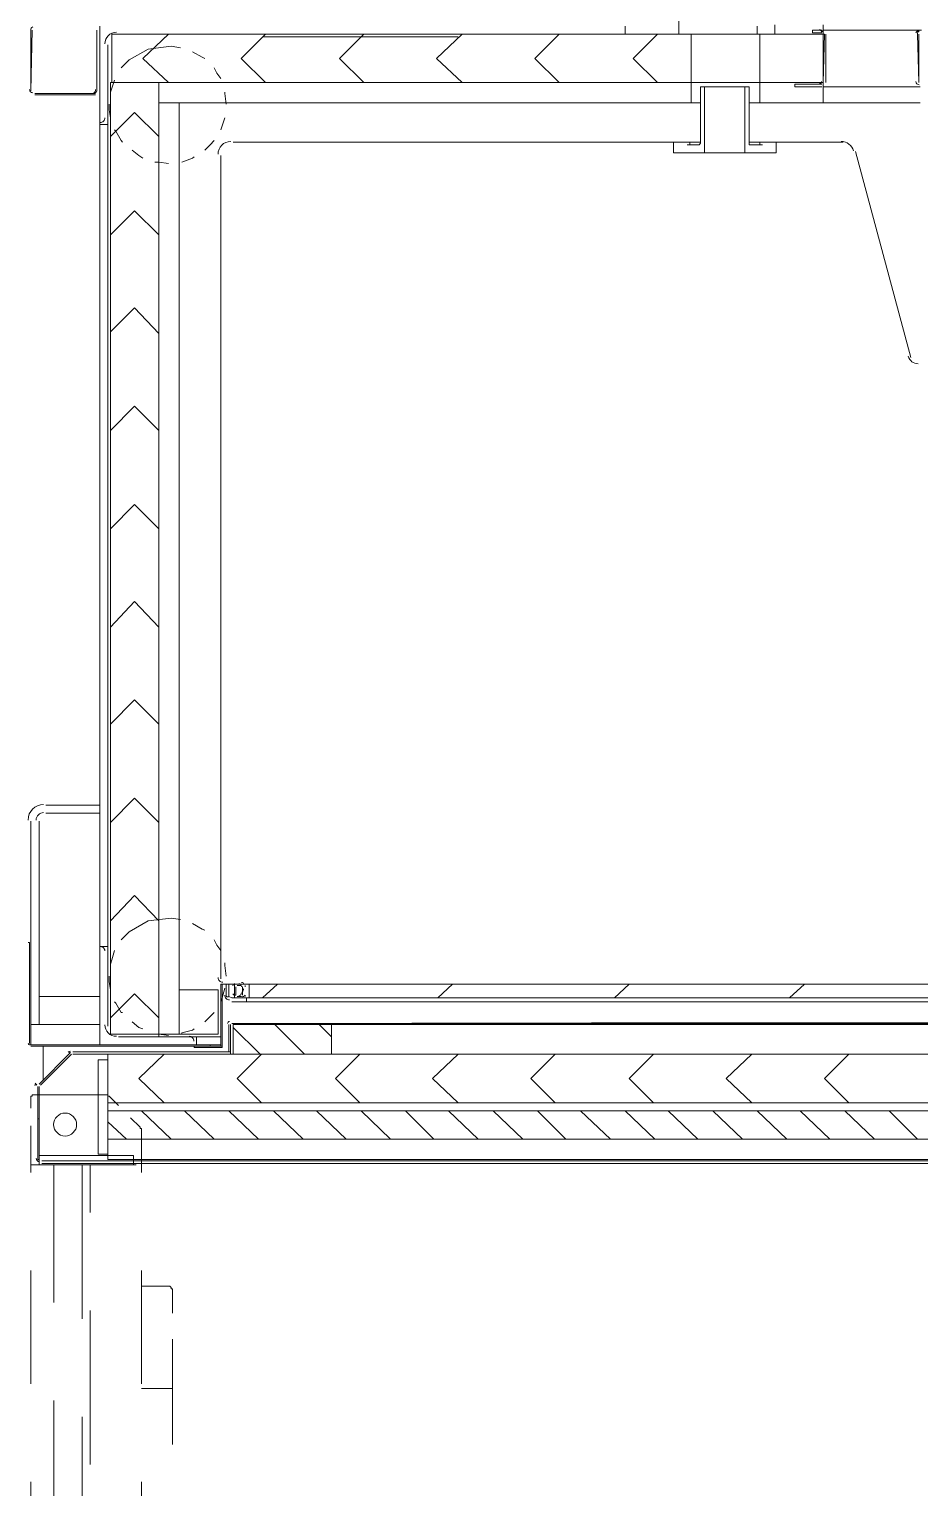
# Model space of a CAD drawing. Header units: metres. Extents: x -22 to 564, y 0 to 143.
# Drawn here: x -0.168 to 0.741, y 40.882 to 42.371 of the extents above; entities that cross this region are included whole.
import ezdxf
from ezdxf.xclip import XClip

# ---------------------------------------------------------------- set-up
doc = ezdxf.new("R2010")
doc.units = ezdxf.units.M
doc.header["$XCLIPFRAME"] = 2
doc.linetypes.add('XREF RADIOFARMACIA$0$PDF_IMPORT', pattern=[1, 0.8, -0.2])
doc.layers.add('XREF  PB CONJ$0$PARQUE', color=251, linetype='Continuous')
doc.layers.add('XREF RADIOFARMACIA$0$Mobiliario Fijo', color=40, linetype='Continuous')
doc.layers.get('Defpoints').off()

# ---------------------------------------------------------------- blocks, each defined once
blk = doc.blocks.new('XREF  PB CONJ')
at = {"layer": 'XREF  PB CONJ$0$PARQUE', "true_color": 0x136734}
h = blk.add_hatch(dxfattribs=at)
h.set_pattern_fill('CROSS', color=116, scale=0.02, angle=90)
edge = h.paths.add_edge_path()
edge.add_line((3.5883, 104.6056), (1.6936, 104.3684))
edge.add_line((1.6936, 104.3684), (2.4784, 17.6083))
edge.add_line((2.4784, 17.6083), (97.731, 17.9336))
edge.add_arc((97.7247, 19.237), 1.3034, 270.2752, 363.1006)
edge.add_line((99.0262, 19.3075), (96.4762, 19.3078))
edge.add_line((96.4762, 19.3078), (96.602, 20.224))
edge.add_line((96.602, 20.224), (62.4128, 20.224))
edge.add_arc((58.6329, 24.6535), 5.8231, 229.52466, 310.47534, ccw=False)
edge.add_line((54.8531, 20.224), (26.2527, 20.2188))
edge.add_line((26.2527, 20.2188), (4.2837, 20.0304))
edge.add_line((4.2837, 20.0304), (4.055, 46.6913))
edge.add_line((4.055, 46.6913), (2.3881, 46.6912))
edge.add_line((2.3881, 46.6912), (2.3881, 54.8033))
edge.add_line((2.3881, 54.8033), (3.9854, 54.8034))
edge.add_line((3.9854, 54.8034), (3.7464, 82.6679))
edge.add_line((3.7464, 82.6679), (3.6185, 95.2556))
edge.add_line((3.6185, 95.2556), (3.5883, 104.6056))
blk = doc.blocks.new('XREF RADIOFARMACIA$0$EQUIPO 2')
at = {"linetype": 'XREF RADIOFARMACIA$0$PDF_IMPORT', "lineweight": 5, "ltscale": 0.144735}
for p, q in [((2546.594, 1757.2742), (2547.7207, 1757.2742)), ((2546.594, 1757.1614), (2547.7166, 1757.1614))]:
    blk.add_line(p, q, dxfattribs=at)
at = {"linetype": 'XREF RADIOFARMACIA$0$PDF_IMPORT', "lineweight": 5, "ltscale": 0.134396}
for p, q in [((2547.6808, 1757.2742), (2547.6808, 1757.1614)), ((2547.7523, 1757.1971), (2547.7523, 1757.2714)), ((2546.7728, 1757.1297), (2547.5102, 1757.1297))]:
    blk.add_line(p, q, dxfattribs=at)
at = {"lineweight": 5}
for p, q in [((2547.7386, 1757.2742), (2547.7482, 1757.2742)), ((2547.7482, 1757.2742), (2547.7496, 1757.2742)), ((2547.7496, 1757.2742), (2547.7509, 1757.2742)), ((2547.7509, 1757.2742), (2547.7509, 1757.2728)), ((2547.7509, 1757.2728), (2547.7523, 1757.2728)), ((2547.7523, 1757.2728), (2547.7523, 1757.2714)), ((2547.8018, 1757.2742), (2547.8018, 1757.0912)), ((2547.8032, 1757.0912), (2547.8033, 1757.2756)), ((2547.8032, 1757.204), (2547.8032, 1757.2742)), ((2547.8032, 1757.2742), (2547.8239, 1757.2742)), ((2547.8046, 1757.2756), (2547.8046, 1757.2756)), ((2547.9078, 1757.2756), (2547.8046, 1757.2756)), ((2547.8046, 1757.2756), (2547.8527, 1757.2756)), ((2548.0316, 1757.2742), (2547.8239, 1757.2742)), ((2547.8239, 1757.2742), (2547.8239, 1757.204)), ((2547.9078, 1757.2769), (2547.9078, 1757.2756)), ((2548.8391, 1757.2728), (2548.7772, 1757.2742)), ((2548.7772, 1757.2742), (2548.8391, 1757.2742)), ((2547.6808, 1757.2659), (2547.6904, 1757.2659)), ((2547.6822, 1757.2632), (2547.6822, 1756.109)), ((2547.6849, 1757.2632), (2547.6849, 1756.1097)), ((2547.7276, 1757.2673), (2547.6863, 1757.2673)), ((2547.6863, 1757.2659), (2547.7276, 1757.2659)), ((2547.7441, 1757.2659), (2547.6973, 1757.2659)), ((2547.7276, 1757.2659), (2547.7276, 1757.2673)), ((2547.7606, 1757.2673), (2547.7276, 1757.2673)), ((2547.7276, 1757.2673), (2547.7276, 1757.2659)), ((2547.7606, 1757.2659), (2547.7441, 1757.2659)), ((2547.762, 1757.2646), (2547.7936, 1757.2329)), ((2547.7633, 1757.2659), (2547.795, 1757.2343)), ((2547.7675, 1757.2618), (2547.8018, 1757.2618)), ((2548.0316, 1757.2659), (2547.8239, 1757.2659)), ((2547.8527, 1757.2659), (2547.8527, 1757.204)), ((2548.0398, 1757.2591), (2548.0398, 1757.204)), ((2548.0481, 1757.204), (2548.0481, 1757.2591)), ((2548.7731, 1757.2082), (2548.7731, 1757.2701)), ((2548.7745, 1757.2082), (2548.7745, 1757.2701)), ((2547.7936, 1757.2315), (2547.7936, 1757.0706)), ((2547.7963, 1757.0706), (2547.7963, 1757.2315)), ((2547.6918, 1757.2054), (2547.6918, 1757.1958)), ((2547.7881, 1757.2054), (2547.6918, 1757.2054)), ((2547.6945, 1757.2054), (2547.7482, 1757.2054)), ((2547.7881, 1757.1958), (2547.7881, 1757.2054)), ((2547.9036, 1757.204), (2547.8032, 1757.204)), ((2547.8032, 1757.204), (2547.8032, 1757.105)), ((2547.8239, 1757.204), (2547.8032, 1757.204)), ((2547.9036, 1757.2013), (2547.9036, 1757.204)), ((2548.7428, 1757.204), (2547.9036, 1757.204)), ((2547.9036, 1757.1958), (2547.9036, 1757.2013)), ((2548.0398, 1757.204), (2548.0481, 1757.204)), ((2548.8432, 1757.204), (2548.7428, 1757.204)), ((2548.7428, 1757.204), (2548.7428, 1757.2013)), ((2548.7428, 1757.2013), (2548.7428, 1757.1958)), ((2548.8391, 1757.2068), (2548.7772, 1757.2068)), ((2548.8391, 1757.204), (2548.7772, 1757.204)), ((2547.6918, 1757.1958), (2547.6863, 1757.1958)), ((2547.6863, 1757.1958), (2547.6863, 1756.1186)), ((2547.6918, 1757.1958), (2547.7881, 1757.1958)), ((2547.7069, 1757.1765), (2547.7248, 1757.1958)), ((2547.7069, 1757.1958), (2547.7358, 1757.1958)), ((2547.7069, 1756.1186), (2547.7069, 1757.1958)), ((2547.7358, 1757.1958), (2547.7358, 1756.1186)), ((2547.7413, 1757.1848), (2547.7509, 1757.1944)), ((2547.7936, 1757.1958), (2547.7441, 1757.1958)), ((2547.7441, 1757.1958), (2547.7441, 1756.1186)), ((2547.7509, 1757.1944), (2547.7509, 1757.1958)), ((2547.7509, 1757.1958), (2547.7523, 1757.1958)), ((2547.7523, 1757.1958), (2547.7523, 1757.1971)), ((2547.7936, 1756.1186), (2547.7936, 1757.1958)), ((2547.8115, 1757.1105), (2547.8115, 1757.1848)), ((2548.7855, 1757.193), (2547.8142, 1757.193)), ((2547.8142, 1757.193), (2547.8142, 1757.1435)), ((2547.8981, 1757.1958), (2547.8225, 1757.1958)), ((2547.8555, 1757.1683), (2547.8307, 1757.193)), ((2547.8459, 1757.1875), (2547.8362, 1757.182)), ((2547.8472, 1757.1889), (2547.8459, 1757.1875)), ((2547.8679, 1757.1944), (2547.8596, 1757.193)), ((2547.8734, 1757.1944), (2547.8679, 1757.1944)), ((2547.8899, 1757.1916), (2547.8858, 1757.193)), ((2547.8995, 1757.1889), (2547.8899, 1757.1916)), ((2547.9036, 1757.1958), (2547.8981, 1757.1958)), ((2548.7428, 1757.1958), (2547.9036, 1757.1958)), ((2547.9298, 1757.193), (2547.9559, 1757.1683)), ((2548.0302, 1757.193), (2548.055, 1757.1683)), ((2548.1306, 1757.193), (2548.1554, 1757.1683)), ((2548.2297, 1757.193), (2548.2558, 1757.1683)), ((2548.3301, 1757.193), (2548.3549, 1757.1683)), ((2548.4305, 1757.193), (2548.4553, 1757.1683)), ((2548.531, 1757.193), (2548.5557, 1757.1683)), ((2548.63, 1757.193), (2548.6548, 1757.1683)), ((2548.7359, 1757.1875), (2548.7263, 1757.182)), ((2548.7304, 1757.193), (2548.7304, 1757.193)), ((2548.7304, 1757.193), (2548.7552, 1757.1683)), ((2548.7373, 1757.1889), (2548.7359, 1757.1875)), ((2548.7428, 1757.1958), (2548.7483, 1757.1958)), ((2548.7483, 1757.1958), (2548.824, 1757.1958)), ((2548.7579, 1757.1944), (2548.7497, 1757.193)), ((2548.7634, 1757.1944), (2548.7579, 1757.1944)), ((2548.78, 1757.1916), (2548.7758, 1757.193)), ((2548.7882, 1757.1889), (2548.78, 1757.1916)), ((2548.7855, 1757.1435), (2548.7855, 1757.193)), ((2548.7855, 1756.6001), (2548.7855, 1757.1916)), ((2548.7855, 1757.1916), (2548.835, 1757.1916)), ((2548.835, 1757.1339), (2548.835, 1757.1916)), ((2548.835, 1757.1916), (2548.835, 1756.6001)), ((2547.6904, 1757.1696), (2547.6808, 1757.1696)), ((2547.7193, 1757.1628), (2547.7289, 1757.1724)), ((2547.8266, 1757.171), (2547.8211, 1757.1641)), ((2547.8362, 1757.182), (2547.8362, 1757.1806)), ((2548.7167, 1757.171), (2548.7112, 1757.1641)), ((2548.7263, 1757.182), (2548.7249, 1757.1806)), ((2547.4524, 1757.1531), (2547.4524, 1757.1614)), ((2547.4524, 1757.1614), (2547.4524, 1757.1297)), ((2547.557, 1757.1339), (2547.557, 1757.1614)), ((2547.7069, 1757.1311), (2547.7358, 1757.1614)), ((2547.7166, 1757.1614), (2547.7179, 1757.1614)), ((2547.7179, 1757.1614), (2547.7179, 1757.1628)), ((2547.7179, 1757.1628), (2547.7193, 1757.1628)), ((2547.7441, 1757.138), (2547.7688, 1757.1641)), ((2547.7688, 1757.1641), (2547.7936, 1757.138)), ((2547.8211, 1757.1641), (2547.8197, 1757.16)), ((2547.8307, 1757.1435), (2547.8555, 1757.1683)), ((2547.9559, 1757.1683), (2547.9298, 1757.1435)), ((2548.055, 1757.1683), (2548.0302, 1757.1435)), ((2548.1554, 1757.1683), (2548.1306, 1757.1435)), ((2548.2558, 1757.1683), (2548.2297, 1757.1435)), ((2548.3549, 1757.1683), (2548.3301, 1757.1435)), ((2548.4553, 1757.1683), (2548.4305, 1757.1435)), ((2548.5557, 1757.1683), (2548.5296, 1757.1435)), ((2548.6548, 1757.1683), (2548.63, 1757.1435)), ((2548.7112, 1757.1641), (2548.7084, 1757.16)), ((2548.7552, 1757.1683), (2548.7304, 1757.1435)), ((2548.7855, 1757.1339), (2548.8102, 1757.16)), ((2548.8102, 1757.16), (2548.835, 1757.1339)), ((2547.8142, 1757.1435), (2547.8115, 1757.1435)), ((2547.8142, 1757.1435), (2547.8129, 1757.1339)), ((2547.8142, 1757.1476), (2547.8142, 1757.1435)), ((2547.8142, 1757.1435), (2547.8142, 1757.1229)), ((2548.7648, 1757.1435), (2547.8142, 1757.1435)), ((2547.8142, 1757.1435), (2548.7855, 1757.1435)), ((2547.8156, 1757.1435), (2547.8307, 1757.1435)), ((2548.7043, 1757.1435), (2548.7029, 1757.1339)), ((2548.7043, 1757.1476), (2548.7043, 1757.1435)), ((2548.7648, 1757.1229), (2548.7648, 1757.1435)), ((2548.7855, 1757.1435), (2548.7648, 1757.1435)), ((2548.7648, 1757.1435), (2548.7648, 1756.6001)), ((2548.7855, 1756.6001), (2548.7855, 1757.1435)), ((2547.5295, 1757.1297), (2547.5542, 1757.1297)), ((2547.5542, 1757.1297), (2547.5542, 1757.1311)), ((2547.5542, 1757.1311), (2547.5556, 1757.1311)), ((2547.5556, 1757.1311), (2547.557, 1757.1325)), ((2547.557, 1757.1325), (2547.557, 1757.1339)), ((2548.8322, 1757.138), (2548.8322, 1757.138)), ((2547.7069, 1757.0871), (2547.7358, 1757.1174)), ((2547.8115, 1757.105), (2547.8115, 1757.1105)), ((2547.8142, 1757.083), (2547.8142, 1757.1229)), ((2547.8142, 1757.1229), (2547.8596, 1757.1229)), ((2547.8142, 1757.1229), (2548.7648, 1757.1229)), ((2547.8142, 1757.1201), (2547.8156, 1757.1201)), ((2547.8156, 1757.1201), (2547.8184, 1757.1091)), ((2547.8184, 1757.1091), (2547.8197, 1757.1077)), ((2547.8596, 1757.1229), (2547.8596, 1757.083)), ((2547.9215, 1757.0995), (2547.927, 1757.1091)), ((2548.7043, 1757.1201), (2548.7084, 1757.1091)), ((2548.7084, 1757.1091), (2548.7098, 1757.1077)), ((2548.8116, 1757.0995), (2548.8171, 1757.1091)), ((2547.8018, 1757.1077), (2547.8005, 1757.1077)), ((2547.8005, 1757.1077), (2547.8005, 1757.0788)), ((2547.8018, 1757.0788), (2547.8018, 1757.1077)), ((2547.8032, 1757.105), (2547.806, 1757.105)), ((2547.806, 1757.105), (2547.8115, 1757.105)), ((2547.8115, 1757.105), (2547.8115, 1757.0802)), ((2547.8266, 1757.0967), (2547.8321, 1757.0912)), ((2547.9202, 1757.0967), (2547.9215, 1757.0995)), ((2548.7167, 1757.0967), (2548.7222, 1757.0912)), ((2548.8102, 1757.0967), (2548.8116, 1757.0995)), ((2547.8018, 1757.0912), (2547.8032, 1757.0912)), ((2547.8018, 1757.0802), (2547.8018, 1757.0788)), ((2547.8651, 1757.0802), (2547.8018, 1757.0802)), ((2547.8032, 1757.0912), (2547.8032, 1757.0885)), ((2547.8032, 1757.0885), (2547.8032, 1757.0802)), ((2547.8596, 1757.083), (2547.8142, 1757.083)), ((2547.8321, 1757.0912), (2547.8362, 1757.0871)), ((2547.8472, 1757.0802), (2547.8514, 1757.0788)), ((2547.8651, 1757.0788), (2547.8651, 1757.0802)), ((2547.8706, 1757.0802), (2548.674, 1757.0802)), ((2547.8995, 1757.0802), (2547.905, 1757.0843)), ((2547.905, 1757.0843), (2547.9105, 1757.0871)), ((2548.674, 1757.0802), (2548.7112, 1757.0802)), ((2548.7222, 1757.0912), (2548.7263, 1757.0871)), ((2548.7373, 1757.0802), (2548.7414, 1757.0788)), ((2548.7896, 1757.0802), (2548.7951, 1757.0843)), ((2548.7951, 1757.0843), (2548.8006, 1757.0871)), ((2547.7069, 1757.0417), (2547.7358, 1757.072)), ((2547.7936, 1757.0706), (2547.7963, 1757.0706)), ((2547.7936, 1757.0403), (2547.8211, 1757.0678)), ((2547.8239, 1757.0678), (2547.7936, 1757.0678)), ((2547.7936, 1757.0678), (2547.7936, 1756.9674)), ((2547.8239, 1757.072), (2547.7963, 1757.072)), ((2547.7963, 1757.072), (2547.7963, 1757.0706)), ((2547.7963, 1757.0706), (2547.8239, 1757.0706)), ((2547.8005, 1757.0788), (2547.8018, 1757.0788)), ((2547.8005, 1757.0706), (2547.8005, 1757.0706)), ((2547.8018, 1757.0788), (2547.8651, 1757.0788)), ((2547.8018, 1757.0706), (2547.8018, 1757.0706)), ((2547.8018, 1757.0706), (2547.8018, 1757.0706)), ((2547.8239, 1757.0706), (2547.8239, 1757.0706)), ((2547.8239, 1756.9674), (2547.8239, 1757.0678)), ((2547.8266, 1756.2452), (2547.8252, 1757.0692)), ((2547.8252, 1757.0692), (2547.8252, 1756.2452)), ((2547.8472, 1757.0692), (2547.8472, 1757.0541)), ((2547.8514, 1757.0788), (2547.861, 1757.0761)), ((2547.8527, 1757.072), (2547.8514, 1757.0692)), ((2547.8514, 1757.0541), (2547.8514, 1757.0692)), ((2547.8514, 1757.0692), (2547.8514, 1757.0665)), ((2547.8514, 1757.0568), (2547.8514, 1757.0665)), ((2547.8514, 1757.0665), (2547.8651, 1757.0665)), ((2547.8514, 1757.0665), (2547.8651, 1757.0665)), ((2547.8527, 1757.0747), (2547.8651, 1757.0747)), ((2547.8527, 1757.072), (2547.8527, 1757.072)), ((2547.8651, 1757.072), (2547.8527, 1757.072)), ((2547.8651, 1757.072), (2547.8527, 1757.072)), ((2547.8624, 1757.0651), (2547.8541, 1757.0651)), ((2547.8651, 1757.0775), (2547.8651, 1757.0788)), ((2547.8651, 1757.0747), (2547.8651, 1757.0775)), ((2547.8651, 1757.0541), (2547.8651, 1757.0761)), ((2547.8651, 1757.0747), (2547.8651, 1757.072)), ((2547.8651, 1757.0665), (2547.8651, 1757.072)), ((2547.8651, 1757.0665), (2547.8651, 1757.0568)), ((2547.8734, 1757.0747), (2547.8844, 1757.0761)), ((2547.8844, 1757.0761), (2547.8871, 1757.0761)), ((2548.7249, 1757.0678), (2548.7249, 1756.6015)), ((2548.7414, 1757.0788), (2548.7497, 1757.0761)), ((2548.7634, 1757.0747), (2548.7745, 1757.0761)), ((2548.7745, 1757.0761), (2548.7758, 1757.0761)), ((2547.7441, 1757.0389), (2547.7688, 1757.0637)), ((2547.7688, 1757.0637), (2547.7936, 1757.0389)), ((2547.8472, 1757.0541), (2547.8472, 1757.0114)), ((2547.8472, 1757.0541), (2547.8514, 1757.0541)), ((2547.8514, 1757.0541), (2547.8514, 1757.0513)), ((2547.8651, 1757.0513), (2547.8514, 1757.0513)), ((2547.8514, 1757.0513), (2547.8514, 1756.2603)), ((2547.8527, 1757.0596), (2547.8527, 1757.0637)), ((2547.8527, 1757.0555), (2547.8541, 1757.0555)), ((2547.8541, 1757.0582), (2547.8624, 1757.0582)), ((2547.8624, 1757.0555), (2547.8638, 1757.0555)), ((2547.8638, 1757.0596), (2547.8638, 1757.0637)), ((2547.8651, 1757.0568), (2547.8651, 1757.0513)), ((2547.8651, 1757.0513), (2547.8651, 1757.0541)), ((2547.8651, 1756.2603), (2547.8651, 1757.0513)), ((2548.7855, 1757.0348), (2548.8102, 1757.0596)), ((2548.8102, 1757.0596), (2548.835, 1757.0348)), ((2547.8514, 1757.0376), (2547.8651, 1757.0224)), ((2547.7069, 1756.9963), (2547.7358, 1757.0266)), ((2547.7936, 1756.9949), (2547.8239, 1757.0252)), ((2547.8472, 1757.0114), (2547.8472, 1756.325)), ((2547.7069, 1756.9523), (2547.7358, 1756.9825)), ((2547.8115, 1756.9674), (2547.8239, 1756.9798)), ((2547.7441, 1756.9385), (2547.7688, 1756.9633)), ((2547.7688, 1756.9633), (2547.7936, 1756.9385)), ((2547.7936, 1756.9674), (2547.8239, 1756.9674)), ((2547.8239, 1756.9674), (2547.8239, 1756.347)), ((2548.7855, 1756.9344), (2548.8102, 1756.9592)), ((2548.8102, 1756.9592), (2548.835, 1756.9344)), ((2547.7069, 1756.9069), (2547.7358, 1756.9371)), ((2547.7069, 1756.8629), (2547.7358, 1756.8917)), ((2547.7441, 1756.8381), (2547.7688, 1756.8642)), ((2547.7688, 1756.8642), (2547.7936, 1756.8381)), ((2547.8514, 1756.8587), (2547.8651, 1756.8436)), ((2548.7855, 1756.834), (2548.8102, 1756.8601)), ((2548.8102, 1756.8601), (2548.835, 1756.834)), ((2547.7069, 1756.8175), (2547.7358, 1756.8477)), ((2547.7069, 1756.7721), (2547.7358, 1756.8023)), ((2547.7069, 1756.728), (2547.7358, 1756.7569)), ((2547.7441, 1756.739), (2547.7688, 1756.7638)), ((2547.7688, 1756.7638), (2547.7936, 1756.739)), ((2548.7855, 1756.7349), (2548.8102, 1756.7597)), ((2548.8102, 1756.7597), (2548.835, 1756.7349)), ((2548.8322, 1756.7377), (2548.8322, 1756.7377)), ((2547.7069, 1756.6826), (2547.7358, 1756.7129)), ((2547.8514, 1756.6785), (2547.8651, 1756.6634)), ((2547.7069, 1756.6372), (2547.7358, 1756.6675)), ((2547.7441, 1756.6386), (2547.7688, 1756.6634)), ((2547.7688, 1756.6634), (2547.7936, 1756.6386)), ((2548.835, 1756.6675), (2548.8432, 1756.6675)), ((2548.7855, 1756.6345), (2548.8102, 1756.6593)), ((2548.8102, 1756.6593), (2548.835, 1756.6345)), ((2548.835, 1756.662), (2548.835, 1756.6125)), ((2548.8322, 1756.6372), (2548.8322, 1756.6372)), ((2548.835, 1756.6345), (2548.835, 1756.6001)), ((2547.7069, 1756.5932), (2547.7358, 1756.6235)), ((2548.7249, 1756.618), (2548.7139, 1756.618)), ((2548.7139, 1756.618), (2548.7139, 1756.6139)), ((2548.7139, 1756.6166), (2548.7139, 1756.6097)), ((2548.7139, 1756.6139), (2548.7139, 1756.6125)), ((2548.7139, 1756.6125), (2548.7139, 1756.5863)), ((2548.7222, 1756.5932), (2548.7222, 1756.6042)), ((2548.835, 1756.6125), (2548.8845, 1756.6125)), ((2548.7249, 1756.6015), (2548.7222, 1756.6015)), ((2548.7222, 1756.5918), (2548.7222, 1756.5932)), ((2548.7236, 1756.5905), (2548.7222, 1756.5918)), ((2548.7813, 1756.5905), (2548.7236, 1756.5905)), ((2548.7249, 1756.5905), (2548.7249, 1756.6015)), ((2548.7648, 1756.6001), (2548.7648, 1756.5905)), ((2548.7648, 1756.6001), (2548.7855, 1756.6001)), ((2548.7813, 1756.5863), (2548.7813, 1756.5905)), ((2548.835, 1756.6001), (2548.7855, 1756.6001)), ((2548.7855, 1756.6001), (2548.7855, 1756.5341)), ((2548.7855, 1756.5299), (2548.7855, 1756.6001)), ((2548.835, 1756.6001), (2548.7855, 1756.6001)), ((2548.835, 1756.6001), (2548.835, 1756.5299)), ((2547.7069, 1756.5478), (2547.7358, 1756.5781)), ((2548.7139, 1756.5863), (2548.7813, 1756.5863)), ((2548.7139, 1756.5451), (2548.7139, 1756.5863)), ((2548.7813, 1756.5863), (2548.7813, 1756.5451)), ((2547.7441, 1756.5382), (2547.7688, 1756.5643)), ((2547.7688, 1756.5643), (2547.7936, 1756.5382)), ((2548.7813, 1756.5451), (2548.7139, 1756.5451)), ((2548.7139, 1756.5451), (2548.7139, 1756.5189)), ((2548.7813, 1756.5409), (2548.7813, 1756.5451)), ((2547.7069, 1756.5024), (2547.7358, 1756.5327)), ((2548.7222, 1756.5396), (2548.7222, 1756.5409)), ((2548.7222, 1756.5409), (2548.7236, 1756.5409)), ((2548.7222, 1756.5272), (2548.7222, 1756.5396)), ((2548.7222, 1756.5299), (2548.7249, 1756.5299)), ((2548.7236, 1756.5409), (2548.7813, 1756.5409)), ((2548.7249, 1756.5299), (2548.7249, 1756.5409)), ((2548.7249, 1756.5299), (2548.7249, 1756.4447)), ((2548.7648, 1756.5409), (2548.7648, 1756.5299)), ((2548.7648, 1756.4653), (2548.7648, 1756.5299)), ((2548.7648, 1756.5299), (2548.7855, 1756.5299)), ((2548.835, 1756.5299), (2548.7855, 1756.5299)), ((2548.7855, 1756.4653), (2548.7855, 1756.5299)), ((2548.7855, 1756.5299), (2548.835, 1756.5299)), ((2548.7855, 1756.5299), (2548.7855, 1756.4653)), ((2548.8432, 1756.5327), (2548.835, 1756.5327)), ((2548.835, 1756.4653), (2548.835, 1756.5299)), ((2548.835, 1756.5299), (2548.835, 1756.4653)), ((2548.7139, 1756.5217), (2548.7139, 1756.5148)), ((2548.7139, 1756.5189), (2548.7139, 1756.5176)), ((2548.7139, 1756.5176), (2548.7139, 1756.5134)), ((2548.7139, 1756.5134), (2548.7249, 1756.5134)), ((2548.835, 1756.4653), (2548.835, 1756.5148)), ((2548.835, 1756.5148), (2548.8446, 1756.5148)), ((2547.8514, 1756.4997), (2547.8651, 1756.4845)), ((2547.7069, 1756.4584), (2547.7358, 1756.4887)), ((2548.7841, 1756.4942), (2548.7813, 1756.4942)), ((2548.7813, 1756.4942), (2548.7813, 1756.4667)), ((2548.7841, 1756.4667), (2548.7841, 1756.4942)), ((2548.8364, 1756.4763), (2548.8363, 1756.4668)), ((2548.8391, 1756.4763), (2548.8364, 1756.4763)), ((2548.8391, 1756.4667), (2548.8391, 1756.4763)), ((2547.7441, 1756.4391), (2547.7688, 1756.4639)), ((2547.7688, 1756.4639), (2547.7936, 1756.4391)), ((2548.7648, 1756.3662), (2548.7648, 1756.4653)), ((2548.7855, 1756.4653), (2548.7648, 1756.4653)), ((2548.7813, 1756.3662), (2548.7813, 1756.4653)), ((2548.835, 1756.4639), (2548.7855, 1756.4653)), ((2548.7855, 1756.4653), (2548.835, 1756.4653)), ((2548.835, 1756.4653), (2548.7855, 1756.4653)), ((2548.7855, 1756.4625), (2548.835, 1756.4625)), ((2548.835, 1756.4653), (2548.835, 1756.4639)), ((2548.8446, 1756.4653), (2548.835, 1756.4653)), ((2548.8391, 1756.4653), (2548.8391, 1756.3649)), ((2547.7069, 1756.413), (2547.7358, 1756.4433)), ((2548.7153, 1756.4323), (2548.5048, 1756.3759)), ((2547.7069, 1756.369), (2547.7358, 1756.3979)), ((2548.835, 1756.369), (2548.7855, 1756.3676)), ((2548.7855, 1756.3676), (2548.835, 1756.3676))]:
    blk.add_line(p, q, dxfattribs=at)
at = {"linetype": 'XREF RADIOFARMACIA$0$PDF_IMPORT', "lineweight": 5, "ltscale": 0.165411}
blk.add_line((2547.6904, 1757.2659), (2547.6904, 1757.1696), dxfattribs=at)
at = {"linetype": 'XREF RADIOFARMACIA$0$PDF_IMPORT', "lineweight": 5, "ltscale": 0.175749}
blk.add_line((2547.6808, 1757.2508), (2547.2199, 1757.2508), dxfattribs=at)
at = {"linetype": 'XREF RADIOFARMACIA$0$PDF_IMPORT', "lineweight": 5, "ltscale": 0.196425}
for p, q in [((2547.6808, 1757.2219), (2546.6036, 1757.2219)), ((2546.6036, 1757.2137), (2547.6808, 1757.2137))]:
    blk.add_line(p, q, dxfattribs=at)
at = {"linetype": 'XREF RADIOFARMACIA$0$PDF_IMPORT', "lineweight": 5}
for p, q in [((2548.1306, 1757.193), (2547.8307, 1757.193)), ((2548.8322, 1757.0376), (2548.8322, 1756.8381)), ((2548.835, 1757.0348), (2548.835, 1756.7349))]:
    blk.add_line(p, q, dxfattribs=at)
at = {"linetype": 'XREF RADIOFARMACIA$0$PDF_IMPORT', "lineweight": 5, "ltscale": 0.073102}
for p, q in [((2547.9188, 1757.1738), (2547.9105, 1757.182)), ((2547.9298, 1757.1545), (2547.9188, 1757.1738)), ((2548.8088, 1757.1738), (2548.8006, 1757.182)), ((2548.8198, 1757.1545), (2548.8088, 1757.1738)), ((2547.9325, 1757.1311), (2547.9298, 1757.1545)), ((2548.8226, 1757.1311), (2548.8198, 1757.1545)), ((2547.9312, 1757.1215), (2547.9325, 1757.1311)), ((2548.8212, 1757.1215), (2548.8226, 1757.1311))]:
    blk.add_line(p, q, dxfattribs=at)
at = {"lineweight": 5}
blk.add_circle((2547.7219, 1757.2393), 0.0117, dxfattribs=at)
for centre, radius, start, end in [((2547.8049, 1757.2754), 0.00161, 102.2922, 172.8493), ((2548.0328, 1757.2613), 0.0158, 0, 90), ((2548.7785, 1757.2723), 0.00344, 90.0001, 179.9999), ((2548.7785, 1757.2723), 0.00344, 89.9999, 180.0001), ((2548.8398, 1757.2716), 0.00271, 15.4705, 105.4708), ((2547.6875, 1757.2654), 0.00344, 90.0001, 179.9999), ((2547.687, 1757.2666), 0.000973, 134.9999, 225.0001), ((2547.7618, 1757.2668), 0.00344, 45.0002, 90.0001), ((2547.7618, 1757.2668), 0.00206, 45.0003, 89.9997), ((2548.0328, 1757.2613), 0.00757, 0, 90.0001), ((2547.7934, 1757.2338), 0.00206, 0.0003, 44.9997), ((2547.7934, 1757.2338), 0.00344, 0, 44.9998), ((2547.8237, 1757.187), 0.0117, 90, 180), ((2547.8988, 1757.2035), 0.00483, 276.3016, 6.3018), ((2548.7496, 1757.2035), 0.00481, 179.9999, 270.0001), ((2548.7779, 1757.2097), 0.00298, 166.0209, 256.0208), ((2548.7778, 1757.2111), 0.00284, 194.0361, 284.0364), ((2548.8252, 1757.187), 0.0117, 0, 90), ((2547.8072, 1757.1127), 0.00481, 269.9999, 0.0001), ((2547.8719, 1757.0783), 0.00481, 89.9999, 180.0001), ((2548.7124, 1757.0701), 0.0131, 0, 90), ((2547.8251, 1757.0714), 0.00206, 359.9999, 90.0001), ((2547.8251, 1757.0714), 0.00206, 0, 90), ((2547.854, 1757.0714), 0.00481, 89.9999, 180.0001), ((2547.8541, 1757.0733), 0.00195, 134.9999, 225.0001), ((2547.8562, 1757.0659), 0.00224, 112.1453, 202.1456), ((2547.8636, 1757.0659), 0.00206, 359.9999, 90.0001), ((2547.8555, 1757.0582), 0.00308, 153.4348, 243.4351), ((2547.8554, 1757.0618), 0.00206, 179.9999, 270.0001), ((2547.8559, 1757.0557), 0.00305, 45.941, 125.6359), ((2547.8597, 1757.0594), 0.00223, 221.6176, 298.9828), ((2547.8639, 1757.0581), 0.00152, 95.1526, 174.8474), ((2547.8636, 1757.0618), 0.00206, 269.9999, 0.0001), ((2547.865, 1757.0591), 0.00206, 269.9999, 0.0001), ((2548.7867, 1756.4689), 0.00206, 179.9999, 270.0001), ((2548.7867, 1756.4689), 0.00206, 180.0001, 269.9999), ((2548.8355, 1756.4694), 0.00418, 262.2481, 352.2479), ((2548.8369, 1756.4696), 0.00284, 255.9636, 345.9639), ((2548.7124, 1756.4469), 0.0131, 285.0018, 360), ((2548.5088, 1756.3684), 0.0103, 105.0018, 180), ((2548.7867, 1756.3671), 0.00344, 90.0001, 179.9999), ((2548.7867, 1756.3671), 0.00344, 89.9999, 180.0001), ((2548.8357, 1756.3664), 0.00272, 14.9735, 104.9738), ((2548.8356, 1756.3678), 0.00284, 345.9638, 75.9637)]:
    blk.add_arc(centre, radius, start, end, dxfattribs=at)
blk = doc.blocks.new('XREF RADIOFARMACIA')
at = {"layer": 'XREF RADIOFARMACIA$0$Mobiliario Fijo', "lineweight": 5}
blk.add_blockref('XREF RADIOFARMACIA$0$EQUIPO 2', (-2539.6441, -1737.4675), dxfattribs=at)

msp = doc.modelspace()

# ---------------------------------------------------------------- block references
ref = msp.add_blockref('XREF  PB CONJ', (67.8976, 28.71, 0), dxfattribs=dict(rotation=89.50849308405942))
XClip(ref).set_block_clipping_path([(-2.936402334, 82.9334608569), (21.1250270707, 82.9334608569), (21.1250270707, 49.0397586863), (26.6296707885, 49.0397586863), (26.6284018429, 17.4712422498), (-2.8531787476, 17.4341989701)])

# ---------------------------------------------------------------- next in the draw order: block references
at = {"layer": 'Defpoints', "rotation": 90}
msp.add_blockref('XREF RADIOFARMACIA', (19.6403, 33.1746, 0), dxfattribs=at)

doc.saveas('drawing.dxf')
